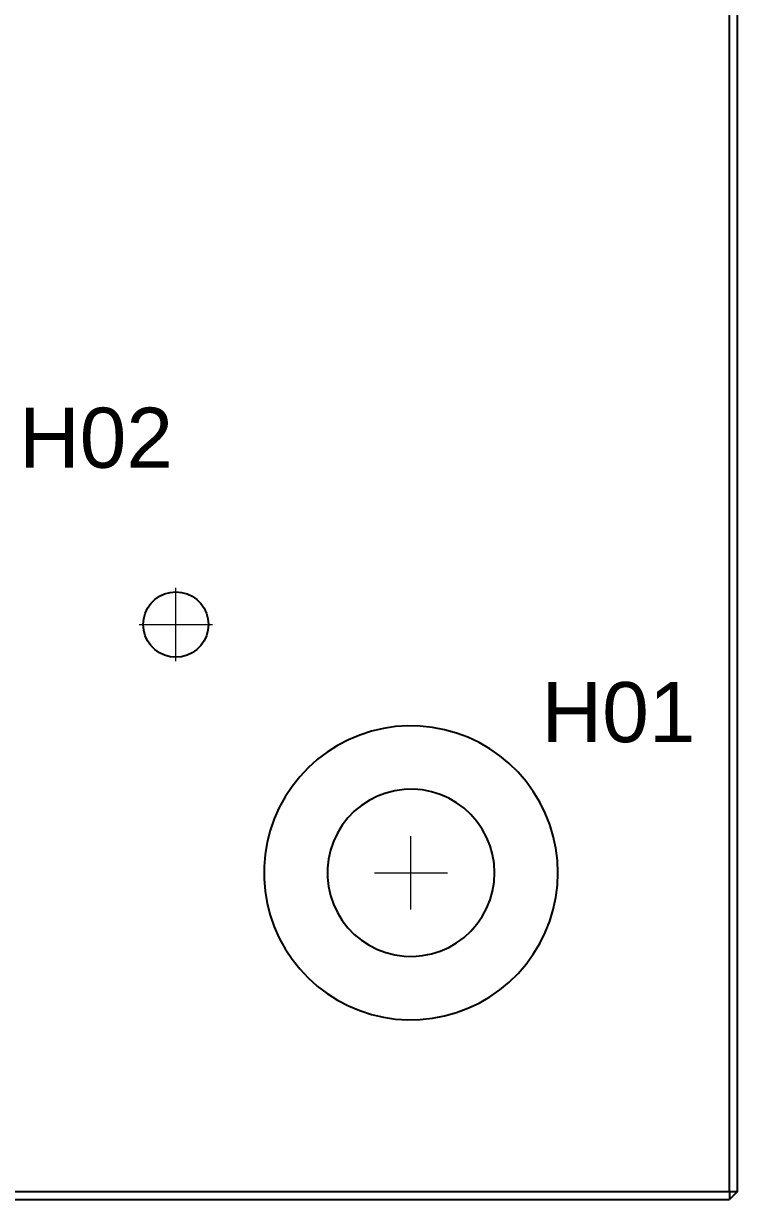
# Paper-space layout '01_三视图' of a CAD drawing. Header units: millimetres. Extents: x 8 to 412, y 8 to 289.
# Drawn here: x 171.17 to 198.5, y 54.5 to 99.5 of the extents above; entities that cross this region are included whole.
import ezdxf

# ---------------------------------------------------------------- set-up
doc = ezdxf.new("R2010")
doc.units = ezdxf.units.MM
doc.layers.add('ANNOTATIONS', color=7, linetype='CONTINUOUS', lineweight=18)
doc.layers.add('VISIBLE', color=7, linetype='CONTINUOUS', lineweight=25)
doc.styles.add('CJK', font='Arial Unicode.ttf')

psp = doc.layouts.new('01_三视图')

# ---------------------------------------------------------------- linework, layer by layer
at = {"layer": 'ANNOTATIONS'}
for p, q in [((177, 75.1), (177, 77.9)), ((175.6, 76.5), (178.4, 76.5)), ((186, 65.6), (186, 68.4)), ((184.6, 67), (187.4, 67))]:
    psp.add_line(p, q, dxfattribs=at)
at = {"layer": 'VISIBLE'}
for points in [[(198.2, 54.8), (198.2, 129.2)], [(198.5, 54.8), (198.5, 129.2)], [(175.75, 76.5), (175.769, 76.717), (175.825, 76.928), (175.917, 77.125), (176.042, 77.303), (176.197, 77.458), (176.375, 77.583), (176.572, 77.675), (176.783, 77.731), (177, 77.75), (177.217, 77.731), (177.428, 77.675), (177.625, 77.583), (177.803, 77.458), (177.958, 77.303), (178.083, 77.125), (178.175, 76.928), (178.231, 76.717), (178.25, 76.5), (178.231, 76.283), (178.175, 76.072), (178.083, 75.875), (177.958, 75.697), (177.803, 75.542), (177.625, 75.417), (177.428, 75.325), (177.217, 75.269), (177, 75.25), (176.783, 75.269), (176.572, 75.325), (176.375, 75.417), (176.197, 75.542), (176.042, 75.697), (175.917, 75.875), (175.825, 76.072), (175.769, 76.283), (175.75, 76.5)], [(191.625, 67), (191.605, 67.471), (191.546, 67.938), (191.448, 68.399), (191.312, 68.85), (191.139, 69.288), (190.929, 69.71), (190.685, 70.113), (190.408, 70.494), (190.1, 70.851), (189.764, 71.18), (189.401, 71.48), (189.014, 71.749), (188.606, 71.985), (188.18, 72.185), (187.738, 72.35), (187.284, 72.476), (186.822, 72.565), (186.353, 72.614), (185.882, 72.624), (185.412, 72.594), (184.946, 72.525), (184.487, 72.418), (184.039, 72.272), (183.605, 72.09), (183.188, 71.871), (182.79, 71.619), (182.414, 71.334), (182.064, 71.019), (181.742, 70.675), (181.449, 70.306), (181.189, 69.914), (180.962, 69.501), (180.77, 69.071), (180.615, 68.626), (180.498, 68.17), (180.419, 67.705), (180.38, 67.236), (180.38, 66.764), (180.419, 66.295), (180.498, 65.83), (180.615, 65.374), (180.77, 64.929), (180.962, 64.499), (181.189, 64.086), (181.449, 63.694), (181.742, 63.325), (182.064, 62.981), (182.414, 62.666), (182.79, 62.381), (183.188, 62.129), (183.605, 61.91), (184.039, 61.728), (184.487, 61.582), (184.946, 61.475), (185.412, 61.406), (185.882, 61.376), (186.353, 61.386), (186.822, 61.435), (187.284, 61.524), (187.738, 61.65), (188.18, 61.815), (188.606, 62.015), (189.014, 62.251), (189.401, 62.52), (189.764, 62.82), (190.1, 63.149), (190.408, 63.506), (190.685, 63.887), (190.929, 64.29), (191.139, 64.712), (191.312, 65.15), (191.448, 65.601), (191.546, 66.062), (191.605, 66.529), (191.625, 67)], [(189.2, 67), (189.181, 67.352), (189.123, 67.7), (189.027, 68.039), (188.894, 68.366), (188.726, 68.676), (188.525, 68.965), (188.294, 69.231), (188.034, 69.47), (187.75, 69.679), (187.445, 69.855), (187.122, 69.997), (186.786, 70.102), (186.44, 70.17), (186.088, 70.199), (185.736, 70.189), (185.387, 70.141), (185.045, 70.054), (184.715, 69.93), (184.4, 69.771), (184.105, 69.578), (183.833, 69.354), (183.587, 69.102), (183.37, 68.823), (183.186, 68.523), (183.035, 68.204), (182.921, 67.871), (182.844, 67.527), (182.805, 67.176), (182.805, 66.824), (182.844, 66.473), (182.921, 66.129), (183.035, 65.796), (183.186, 65.477), (183.37, 65.177), (183.587, 64.898), (183.833, 64.646), (184.105, 64.422), (184.4, 64.229), (184.715, 64.07), (185.045, 63.946), (185.387, 63.859), (185.736, 63.811), (186.088, 63.801), (186.44, 63.83), (186.786, 63.898), (187.122, 64.003), (187.445, 64.145), (187.75, 64.321), (188.034, 64.53), (188.294, 64.769), (188.525, 65.035), (188.726, 65.324), (188.894, 65.634), (189.027, 65.961), (189.123, 66.3), (189.181, 66.648), (189.2, 67)], [(123.8, 54.8), (198.2, 54.8)], [(123.8, 54.5), (198.2, 54.5)], [(198.2, 54.8), (198.2, 54.5)], [(198.5, 54.8), (198.2, 54.5)], [(198.2, 54.8), (198.5, 54.8)]]:
    psp.add_lwpolyline(points, dxfattribs=at)

# ---------------------------------------------------------------- texts
at = {"layer": 'ANNOTATIONS', "style": 'CJK'}
for s, p in [('H02', (171, 82.5)), ('H01', (191, 72))]:
    psp.add_text(s, height=2.3, dxfattribs=at).set_placement(p)

doc.saveas('drawing.dxf')
